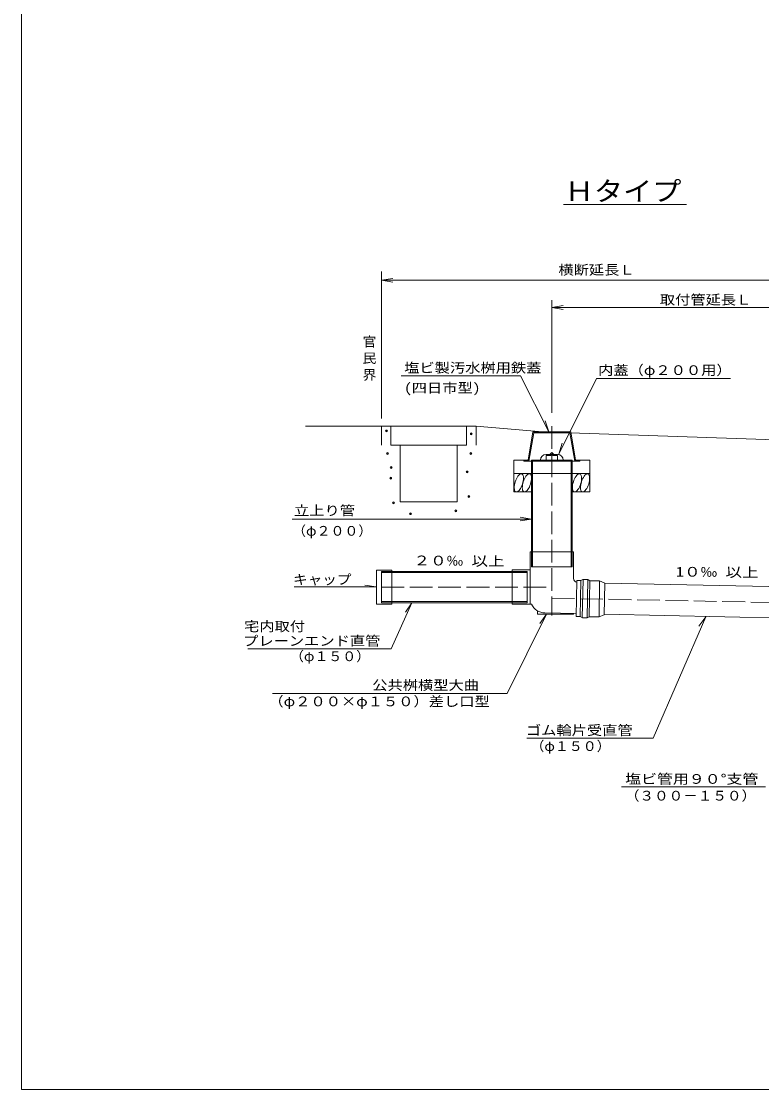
# Model space of a CAD drawing. Units: millimetres on the paper. Extents: x -390 to 406, y -282 to 282.
# Drawn here: x -390.5 to -195.1, y -282 to 0 of the extents above; entities that cross this region are included whole.
import ezdxf
from ezdxf.enums import TextEntityAlignment as Align

# ---------------------------------------------------------------- set-up
doc = ezdxf.new("R2010")
doc.units = ezdxf.units.MM
doc.header["$PDMODE"] = 32
doc.header["$PDSIZE"] = 0.5
doc.linetypes.add('DASHED', pattern=[7.5, 6, -1.5])
doc.layers.add('0-1__0-1__0-1_0', color=7, linetype='Continuous')
for name, color, linetype, lineweight in [('0-2__0-2__0-2_LAYER001', 7, 'Continuous', 18), ('0-3__0-3__1-0_', 7, 'Continuous', 18), ('0-6__0-6_レイヤ3', 7, 'Continuous', 18), ('0-7__0-7_レイヤ4', 7, 'Continuous', 18)]:
    doc.layers.add(name, color=color, linetype=linetype, lineweight=lineweight)
doc.styles.add('ＭＳ ゴシック', font='')
doc.styles.get('ＭＳ ゴシック').set_extended_font_data('MS Gothic')

msp = doc.modelspace()

# ---------------------------------------------------------------- linework, layer by layer
at = {"layer": '0-2__0-2__0-2_LAYER001'}
msp.add_lwpolyline([(-390.5, 282), (-390.5, -282), (405.5, -282), (405.5, 282)], close=True, dxfattribs=at)
at = {"layer": '0-3__0-3__1-0_'}
for p, q in [((-295.482, -104.843), (-295.482, -66.067)), ((-292.482, -67.843), (-295.482, -68.343)), ((-295.482, -68.343), (-170.884, -68.343)), ((-292.482, -68.843), (-295.482, -68.343)), ((-258.716, -93.538), (-290.216, -93.538)), ((-251.314, -108.343), (-258.716, -93.538)), ((-272.982, -106.843), (-295.482, -106.843)), ((-295.482, -106.843), (-295.482, -111.843)), ((-270.482, -106.843), (-270.482, -111.843)), ((-251.314, -108.343), (-252.208, -105.436)), ((-255.482, -108.343), (-256.732, -115.843)), ((-255.266, -108.598), (-256.516, -116.098)), ((-255.266, -108.598), (-245.698, -108.598)), ((-245.698, -108.598), (-244.448, -116.098)), ((-245.698, -108.598), (-181.584, -110.852)), ((-275.482, -111.843), (-290.482, -111.843)), ((-247.766, -111.344), (-248.661, -114.251)), ((-251.982, -114.643), (-250.858, -114.643)), ((-251.982, -114.643), (-251.982, -115.843)), ((-250.106, -114.643), (-248.982, -114.643)), ((-248.998, -114.643), (-248.998, -115.843)), ((-260.482, -115.843), (-256.732, -115.843)), ((-260.482, -124.234), (-260.482, -115.843)), ((-257.882, -115.843), (-257.882, -116.098)), ((-257.882, -116.098), (-255.882, -116.098)), ((-255.882, -115.843), (-255.882, -143.997)), ((-255.882, -115.843), (-245.082, -115.843)), ((-255.882, -116.098), (-245.082, -116.098)), ((-255.557, -116.098), (-255.557, -143.997)), ((-245.407, -116.098), (-245.407, -143.997)), ((-245.082, -115.843), (-245.082, -143.997)), ((-245.082, -116.098), (-243.082, -116.098)), ((-244.232, -115.843), (-240.482, -115.843)), ((-243.082, -115.843), (-243.082, -116.098)), ((-240.482, -115.843), (-240.482, -124.234)), ((-240.482, -119.343), (-245.482, -119.343)), ((-260.482, -124.234), (-255.882, -124.234)), ((-245.082, -124.234), (-240.482, -124.234)), ((-255.882, -131.368), (-319.054, -131.368)), ((-244.732, -140.058), (-244.732, -147.067)), ((-292.732, -144.909), (-296.732, -144.909)), ((-296.732, -153.834), (-296.732, -144.909)), ((-295.482, -145.209), (-256.982, -145.209)), ((-295.482, -145.209), (-295.482, -153.459)), ((-295.482, -145.484), (-256.982, -145.484)), ((-292.732, -153.834), (-292.732, -144.909)), ((-260.982, -144.819), (-260.982, -153.834)), ((-256.232, -144.819), (-260.982, -144.819)), ((-256.982, -145.209), (-256.982, -153.459)), ((-245.082, -143.997), (-255.882, -143.997)), ((-243.915, -147.596), (-244.078, -157.101)), ((-242.814, -147.615), (-242.981, -157.12)), ((-242.259, -147.323), (-242.437, -157.431)), ((-240.995, -147.345), (-242.26, -147.323)), ((-240.994, -147.346), (-241.172, -157.454)), ((-240.45, -147.657), (-240.995, -147.345)), ((-240.45, -147.657), (-240.617, -157.163)), ((-237.865, -147.703), (-238.032, -157.207)), ((-236.5, -148.277), (-236.648, -156.682)), ((-236.5, -148.277), (-180.609, -149.497)), ((-292.732, -153.834), (-296.732, -153.834)), ((-295.482, -153.184), (-256.982, -153.184)), ((-295.482, -153.459), (-256.982, -153.459)), ((-287.415, -153.459), (-292.884, -165.622)), ((-289.101, -155.99), (-287.415, -153.459)), ((-255.86, -153.834), (-260.982, -153.834)), ((-254.273, -156.509), (-254.273, -155.588)), ((-244.732, -156.509), (-254.273, -156.509)), ((-251.881, -156.526), (-253.67, -158.986)), ((-244.065, -156.312), (-252.312, -156.147)), ((-244.065, -156.312), (-252.312, -156.147)), ((-244.732, -156.509), (-244.732, -156.299)), ((-242.979, -157.12), (-244.078, -157.101)), ((-242.434, -157.432), (-242.979, -157.12)), ((-241.169, -157.454), (-242.434, -157.432)), ((-236.645, -156.681), (-238.029, -157.207)), ((-236.645, -156.526), (-180.758, -157.745)), ((-209.872, -157.214), (-223.701, -189.215)), ((-209.872, -157.214), (-211.661, -159.673)), ((-292.884, -165.622), (-330.714, -165.622)), ((-223.701, -189.215), (-257.081, -189.215)), ((-194.084, -202.054), (-232.116, -202.054))]:
    msp.add_line(p, q, dxfattribs=at)
at = {"layer": '0-3__0-3__1-0_', "color": 1}
for p, q in [((-250.482, -103.331), (-250.482, -73.56)), ((-250.482, -75.528), (-247.527, -75.008)), ((-170.884, -75.528), (-250.482, -75.528)), ((-250.482, -75.528), (-247.527, -76.049))]:
    msp.add_line(p, q, dxfattribs=at)
at = {"layer": '0-3__0-3__1-0_', "linetype": 'DASHED'}
for p, q in [((-250.482, -106.843), (-250.482, -156.879)), ((-295.482, -149.334), (-250.482, -149.334)), ((-250.482, -152.252), (-185.184, -153.558))]:
    msp.add_line(p, q, dxfattribs=at)
at = {"layer": '0-3__0-3__1-0_'}
for points in [[(-248.661, -114.251), (-238.661, -94.251), (-203.345, -94.251)], [(-252.982, -108.343), (-270.482, -106.843), (-272.982, -106.843), (-272.982, -111.843), (-275.482, -111.843), (-275.482, -126.843), (-290.482, -126.843), (-290.482, -111.843), (-292.982, -111.843), (-292.982, -106.843), (-295.482, -106.843), (-300.482, -106.843), (-315.482, -106.843)], [(-255.482, -108.343), (-245.482, -108.343), (-244.232, -115.843)], [(-251.982, -114.343), (-250.982, -114.343), (-250.482, -113.843), (-249.982, -114.343), (-248.982, -114.343)], [(-250.858, -114.643), (-250.482, -114.267), (-250.106, -114.643)], [(-245.482, -119.343), (-255.482, -119.343), (-260.482, -119.343)], [(-258.882, -131.868), (-255.882, -131.368), (-258.882, -130.868)], [(-244.732, -140.058), (-256.232, -140.058), (-256.232, -153.834)], [(-242.26, -147.323), (-242.815, -147.616), (-243.915, -147.596)], [(-236.501, -148.277), (-237.866, -147.703), (-240.45, -147.657)], [(-251.881, -156.526), (-262.311, -177.386), (-324.236, -177.386)], [(-238.029, -157.207), (-240.614, -157.162), (-241.169, -157.454)]]:
    msp.add_lwpolyline(points, dxfattribs=at)
for points in [[(-258.434, -119.451), (-258.611, -119.435), (-258.806, -119.492), (-259.012, -119.62), (-259.223, -119.816), (-259.433, -120.073), (-259.635, -120.383), (-259.824, -120.738), (-259.993, -121.126), (-260.138, -121.535), (-260.254, -121.954), (-260.337, -122.369), (-260.385, -122.768), (-260.397, -123.139), (-260.372, -123.47), (-260.311, -123.751), (-260.215, -123.974), (-260.088, -124.132), (-259.934, -124.22), (-259.757, -124.236), (-259.563, -124.179), (-259.357, -124.051), (-259.145, -123.855), (-258.935, -123.598), (-258.733, -123.288), (-258.544, -122.933), (-258.375, -122.545), (-258.23, -122.135), (-258.114, -121.717), (-258.031, -121.302), (-257.983, -120.903), (-257.971, -120.532), (-257.996, -120.201), (-258.058, -119.92), (-258.153, -119.697), (-258.28, -119.539)], [(-256.309, -119.451), (-256.486, -119.435), (-256.681, -119.492), (-256.887, -119.62), (-257.098, -119.816), (-257.308, -120.073), (-257.51, -120.383), (-257.699, -120.738), (-257.868, -121.126), (-258.013, -121.535), (-258.129, -121.954), (-258.212, -122.369), (-258.26, -122.768), (-258.272, -123.139), (-258.247, -123.47), (-258.186, -123.751), (-258.09, -123.974), (-257.963, -124.132), (-257.809, -124.22), (-257.632, -124.236), (-257.438, -124.179), (-257.232, -124.051), (-257.02, -123.855), (-256.81, -123.598), (-256.608, -123.288), (-256.419, -122.933), (-256.25, -122.545), (-256.105, -122.135), (-255.989, -121.717), (-255.906, -121.302), (-255.858, -120.903), (-255.846, -120.532), (-255.871, -120.201), (-255.933, -119.92), (-256.028, -119.697), (-256.155, -119.539)], [(-243.092, -119.451), (-243.269, -119.435), (-243.463, -119.492), (-243.669, -119.62), (-243.88, -119.816), (-244.09, -120.073), (-244.293, -120.383), (-244.481, -120.738), (-244.651, -121.126), (-244.796, -121.535), (-244.911, -121.954), (-244.994, -122.369), (-245.043, -122.768), (-245.054, -123.139), (-245.029, -123.47), (-244.968, -123.751), (-244.873, -123.974), (-244.746, -124.132), (-244.591, -124.22), (-244.414, -124.236), (-244.22, -124.179), (-244.014, -124.051), (-243.803, -123.855), (-243.593, -123.598), (-243.39, -123.288), (-243.202, -122.933), (-243.032, -122.545), (-242.888, -122.135), (-242.772, -121.717), (-242.689, -121.302), (-242.64, -120.903), (-242.629, -120.532), (-242.654, -120.201), (-242.715, -119.92), (-242.811, -119.697), (-242.937, -119.539)], [(-240.967, -119.451), (-241.144, -119.435), (-241.338, -119.492), (-241.544, -119.62), (-241.755, -119.816), (-241.965, -120.073), (-242.168, -120.383), (-242.357, -120.738), (-242.526, -121.126), (-242.671, -121.535), (-242.786, -121.954), (-242.87, -122.369), (-242.918, -122.768), (-242.929, -123.139), (-242.904, -123.47), (-242.843, -123.751), (-242.748, -123.974), (-242.621, -124.132), (-242.467, -124.22), (-242.29, -124.236), (-242.095, -124.179), (-241.889, -124.051), (-241.678, -123.855), (-241.468, -123.598), (-241.265, -123.288), (-241.077, -122.933), (-240.907, -122.545), (-240.763, -122.135), (-240.647, -121.717), (-240.564, -121.302), (-240.516, -120.903), (-240.504, -120.532), (-240.529, -120.201), (-240.59, -119.92), (-240.686, -119.697), (-240.812, -119.539)]]:
    msp.add_lwpolyline(points, close=True, dxfattribs=at)
for centre, radius, start, end in [((-251.982, -115.843), 1.5, 90, 180), ((-248.982, -115.843), 1.5, 0, 90), ((-243.732, -147.067), 1, 179.99998, 259.00162), ((-252.232, -152.148), 4, 204.91719, 268.85419)]:
    msp.add_arc(centre, radius, start, end, dxfattribs=at)
for p in [(-294.126, -108.121), (-271.74, -108.863), (-293.878, -114.057), (-271.864, -114.057), (-292.889, -117.768), (-293.013, -120.561), (-272.853, -118.953), (-292.27, -127.116), (-272.359, -125.436), (-287.818, -129.96), (-275.822, -129.218)]:
    msp.add_point(p, dxfattribs=at)
at = {"layer": '0-6__0-6_レイヤ3'}
for p, q in [((-247.395, -48.343), (-214.96, -48.343)), ((-296.854, -149.311), (-318.486, -149.311)), ((-299.854, -148.811), (-296.854, -149.311))]:
    msp.add_line(p, q, dxfattribs=at)

# ---------------------------------------------------------------- texts
at = {"layer": '0-1__0-1__0-1_0', "style": 'ＭＳ ゴシック', "width": 1.15}
for s, p in [('塩ビ製汚水桝用鉄蓋', (-289.466, -93.505)), ('(四日市型)', (-289.466, -98.81))]:
    msp.add_text(s, height=2.566, dxfattribs=at).set_placement(p, align=Align.BOTTOM_LEFT)
at = {"layer": '0-3__0-3__1-0_', "style": 'ＭＳ ゴシック'}
for s, width, p in [('横断延長Ｌ', 1.15, (-248.759, -67.647)), ('官', 1.05, (-300.46, -86.61)), ('民', 1.05, (-300.46, -90.948)), ('界', 1.05, (-300.46, -95.381)), ('内蓋（φ２００用）', 1.15, (-238.271, -94.123)), ('立上り管', 1.15, (-318.53, -131.175)), ('（φ２００）', 1.05, (-319.046, -136.544)), ('キャップ', 1.1, (-318.786, -149.388)), ('宅内取付', 1.15, (-331.715, -161.748)), ('プレーンエンド直管', 1.15, (-331.965, -165.589)), ('（φ１５０）', 1.05, (-319.601, -169.655)), ('公共桝横型大曲', 1.15, (-297.89, -177.268)), ('（φ２００×φ１５０）差し口型', 1.15, (-325.294, -181.567)), ('ゴム輪片受直管', 1.15, (-257.323, -189.18)), ('（φ１５０）', 1.05, (-256.131, -193.379)), ('塩ビ管用９０°支管', 1.2, (-231.126, -202.038)), ('（３００－１５０）', 1.1, (-231.204, -206.461))]:
    msp.add_text(s, height=2.566, dxfattribs=dict(at, width=width)).set_placement(p, align=Align.BOTTOM_LEFT)
at = {"layer": '0-3__0-3__1-0_', "color": 1, "style": 'ＭＳ ゴシック', "width": 1.15}
msp.add_text('取付管延長Ｌ', height=2.566, dxfattribs=at).set_placement((-221.981, -75.528), align=Align.BOTTOM_LEFT)
at = {"layer": '0-6__0-6_レイヤ3', "style": 'ＭＳ ゴシック', "width": 1.1}
msp.add_text('Ｈタイプ', height=5.132, dxfattribs=at).set_placement((-247.075, -48.926), align=Align.BOTTOM_LEFT)
at = {"layer": '0-7__0-7_レイヤ4', "style": 'ＭＳ ゴシック', "width": 1.25}
for s, p in [('２０‰ 以上', (-287.01, -144.344)), ('1０‰ 以上', (-217.777, -147.315))]:
    msp.add_text(s, height=2.566, rotation=359.5, dxfattribs=at).set_placement(p, align=Align.BOTTOM_LEFT)

doc.saveas('drawing.dxf')
